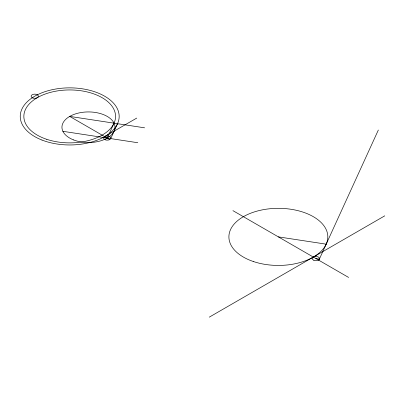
<?xml version="1.0" encoding="UTF-8"?>
<svg xmlns="http://www.w3.org/2000/svg" width="405" height="405" viewBox="0 0 405 405"><rect width="100%" height="100%" fill="white"/><g stroke="black" fill="none" stroke-linecap="round" stroke-linejoin="round"><path stroke-width="0.61" d="M107.229 138.075L114.043 123.16M110.717 138.606L117.531 123.692M318.841 260.248L378.331 130.046M104.677 136.601L136.738 118.093M209.289 317.145L384.75 215.84M144.605 127.818L69.706 116.412L109.78 139.548M62.896 131.321L137.791 142.727M278.367 236.879L326.187 244.164M315.89 258.542L319.373 259.073M232.946 210.656L348.604 277.43M105.209 139.796A3.604 2.081 0 0 0 110.828 138.221A3.604 2.081 0 0 0 105.654 136.202A3.604 2.081 0 0 0 105.209 139.796M41.988 140.059A49.456 28.552 0 0 0 119.04 118.447A49.456 28.552 0 0 0 48.099 90.725A49.456 28.552 0 0 0 41.988 140.059M32.932 98.025A3.604 2.081 0 0 0 38.343 96.218A3.604 2.081 0 0 0 32.932 94.416A3.604 2.081 0 0 0 32.932 98.025M46.783 139.335A45.851 26.472 0 0 0 115.557 116.412A45.851 26.472 0 0 0 46.783 93.484A45.851 26.472 0 0 0 46.783 139.335M73.599 139.927A26.533 15.319 0 0 0 114.934 128.334A26.533 15.319 0 0 0 76.874 113.466A26.533 15.319 0 0 0 73.599 139.927M253.636 261.61A49.456 28.552 0 0 0 327.822 236.879A49.456 28.552 0 0 0 253.636 212.149A49.456 28.552 0 0 0 253.636 261.61M313.865 260.268A3.604 2.081 0 0 0 319.484 258.689A3.604 2.081 0 0 0 314.31 256.669A3.604 2.081 0 0 0 313.865 260.268"/></g></svg>
